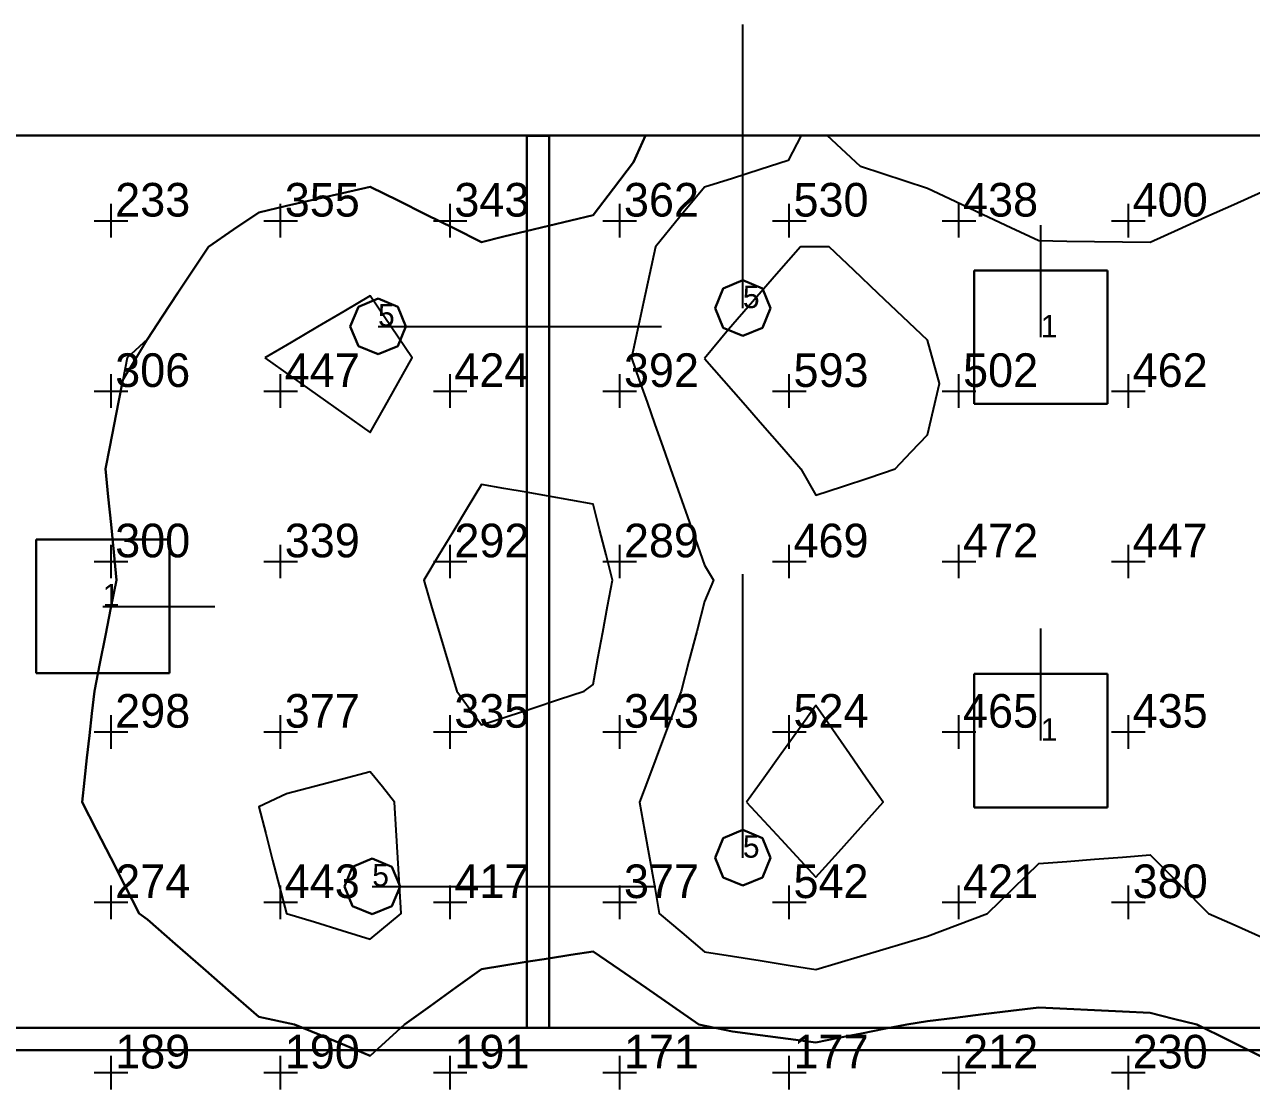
# Model space of a CAD drawing. Extents: x 0 to 48.5, y 0 to 23.7.
# Drawn here: x 14.37 to 19.84, y 18.54 to 23.3 of the extents above; entities that cross this region are included whole.
import ezdxf

# ---------------------------------------------------------------- set-up
doc = ezdxf.new("R2010")
doc.units = 0
doc.header["$MEASUREMENT"] = 0
for name, color, linetype in [('DLXFURN', 5, 'Continuous'), ('DLXISO', 7, 'Continuous'), ('DLXLUM', 2, 'Continuous'), ('DLXLUMEX', 2, 'Continuous'), ('DLXSCENE', 7, 'Continuous'), ('DLXVAL', 3, 'Continuous')]:
    doc.layers.add(name, color=color, linetype=linetype)

# ---------------------------------------------------------------- blocks, each defined once
blk = doc.blocks.new('*U166')
for p, q in [((0.2975, 0.2975), (-0.2975, 0.2975)), ((-0.2975, 0.2975), (-0.2975, -0.2975)), ((-0.2975, 0.2975), (-0.2975, -0.2975)), ((-0.2975, -0.2975), (-0.2975, 0.2975)), ((-0.2975, 0.2975), (-0.2975, 0.2975)), ((0.2975, 0.2975), (-0.2975, 0.2975)), ((-0.2975, 0.2975), (-0.2975, 0.2975)), ((-0.2975, 0.2975), (0.2975, 0.2975)), ((-0.2975, -0.2975), (-0.2975, 0.2975)), ((-0.2975, 0.2975), (0.2975, 0.2975)), ((0.2975, -0.2975), (0.2975, 0.2975)), ((0.2975, 0.2975), (0.2975, 0.2975)), ((0.2975, -0.2975), (0.2975, 0.2975)), ((0.2975, 0.2975), (0.2975, 0.2975)), ((0.2975, 0.2975), (0.2975, -0.2975)), ((0.2975, 0.2975), (0.2975, -0.2975)), ((-0.2975, -0.2975), (0.2975, -0.2975)), ((-0.2975, -0.2975), (-0.2975, -0.2975)), ((-0.2975, -0.2975), (0.2975, -0.2975)), ((0.2975, -0.2975), (-0.2975, -0.2975)), ((-0.2975, -0.2975), (-0.2975, -0.2975)), ((0.2975, -0.2975), (-0.2975, -0.2975)), ((0.2975, -0.2975), (0.2975, -0.2975)), ((0.2975, -0.2975), (0.2975, -0.2975))]:
    blk.add_line(p, q)
at = {"color": 1}
blk.add_line((0, 0), (0.5, 0), dxfattribs=at)
at = {"layer": 'DLXLUMEX', "color": 7}
blk.add_text('1', height=0.1, dxfattribs=at).set_placement((0, 0))
blk = doc.blocks.new('*U167')
for p, q in [((-0.0877, 0.0877), (0, 0.124)), ((0, 0.124), (-0.0877, 0.0877)), ((0, 0.124), (-0.0877, 0.0877)), ((-0.0877, 0.0877), (0, 0.124)), ((0, 0.124), (0.0877, 0.0877)), ((0.0877, 0.0877), (0, 0.124)), ((0, 0.124), (0, 0.124)), ((0.0877, 0.0877), (0, 0.124)), ((0, 0.124), (0, 0.124)), ((0, 0.124), (0.0877, 0.0877)), ((-0.124, 0), (-0.0877, 0.0877)), ((-0.0877, 0.0877), (-0.124, 0)), ((-0.0877, 0.0877), (-0.124, 0)), ((-0.124, 0), (-0.0877, 0.0877)), ((-0.0877, 0.0877), (-0.0877, 0.0877)), ((-0.0877, 0.0877), (-0.0877, 0.0877)), ((0.0877, 0.0877), (0.124, 0)), ((0.124, 0), (0.0877, 0.0877)), ((0.0877, 0.0877), (0.0877, 0.0877)), ((0.124, 0), (0.0877, 0.0877)), ((0.0877, 0.0877), (0.0877, 0.0877)), ((0.0877, 0.0877), (0.124, 0)), ((-0.0877, -0.0877), (-0.124, 0)), ((-0.124, 0), (-0.0877, -0.0877)), ((-0.124, 0), (-0.124, 0)), ((-0.124, 0), (-0.0877, -0.0877)), ((-0.0877, -0.0877), (-0.124, 0)), ((-0.124, 0), (-0.124, 0)), ((0.124, 0), (0.0877, -0.0877)), ((0.0877, -0.0877), (0.124, 0)), ((0.0877, -0.0877), (0.124, 0)), ((0.124, 0), (0.0877, -0.0877)), ((0.124, 0), (0.124, 0)), ((0.124, 0), (0.124, 0)), ((0, -0.124), (-0.0877, -0.0877)), ((-0.0877, -0.0877), (0, -0.124)), ((-0.0877, -0.0877), (-0.0877, -0.0877)), ((-0.0877, -0.0877), (0, -0.124)), ((0, -0.124), (-0.0877, -0.0877)), ((-0.0877, -0.0877), (-0.0877, -0.0877)), ((0.0877, -0.0877), (0, -0.124)), ((0, -0.124), (0.0877, -0.0877)), ((0, -0.124), (0.0877, -0.0877)), ((0.0877, -0.0877), (0, -0.124)), ((0.0877, -0.0877), (0.0877, -0.0877)), ((0.0877, -0.0877), (0.0877, -0.0877)), ((0, -0.124), (0, -0.124)), ((0, -0.124), (0, -0.124))]:
    blk.add_line(p, q)
at = {"color": 1}
blk.add_line((0, 0), (1.265, 0), dxfattribs=at)
at = {"layer": 'DLXLUMEX', "color": 7}
blk.add_text('5', height=0.1, dxfattribs=at).set_placement((0, 0))
blk = doc.blocks.new('*U168')
for p, q in [((-0.0877, 0.0877), (0, 0.124)), ((0, 0.124), (-0.0877, 0.0877)), ((0, 0.124), (-0.0877, 0.0877)), ((-0.0877, 0.0877), (0, 0.124)), ((0, 0.124), (0.0877, 0.0877)), ((0.0877, 0.0877), (0, 0.124)), ((0, 0.124), (0, 0.124)), ((0.0877, 0.0877), (0, 0.124)), ((0, 0.124), (0, 0.124)), ((0, 0.124), (0.0877, 0.0877)), ((-0.124, 0), (-0.0877, 0.0877)), ((-0.0877, 0.0877), (-0.124, 0)), ((-0.0877, 0.0877), (-0.124, 0)), ((-0.124, 0), (-0.0877, 0.0877)), ((-0.0877, 0.0877), (-0.0877, 0.0877)), ((-0.0877, 0.0877), (-0.0877, 0.0877)), ((0.0877, 0.0877), (0.124, 0)), ((0.124, 0), (0.0877, 0.0877)), ((0.0877, 0.0877), (0.0877, 0.0877)), ((0.124, 0), (0.0877, 0.0877)), ((0.0877, 0.0877), (0.0877, 0.0877)), ((0.0877, 0.0877), (0.124, 0)), ((-0.0877, -0.0877), (-0.124, 0)), ((-0.124, 0), (-0.0877, -0.0877)), ((-0.124, 0), (-0.124, 0)), ((-0.124, 0), (-0.0877, -0.0877)), ((-0.0877, -0.0877), (-0.124, 0)), ((-0.124, 0), (-0.124, 0)), ((0.124, 0), (0.0877, -0.0877)), ((0.0877, -0.0877), (0.124, 0)), ((0.0877, -0.0877), (0.124, 0)), ((0.124, 0), (0.0877, -0.0877)), ((0.124, 0), (0.124, 0)), ((0.124, 0), (0.124, 0)), ((0, -0.124), (-0.0877, -0.0877)), ((-0.0877, -0.0877), (0, -0.124)), ((-0.0877, -0.0877), (-0.0877, -0.0877)), ((-0.0877, -0.0877), (0, -0.124)), ((0, -0.124), (-0.0877, -0.0877)), ((-0.0877, -0.0877), (-0.0877, -0.0877)), ((0.0877, -0.0877), (0, -0.124)), ((0, -0.124), (0.0877, -0.0877)), ((0, -0.124), (0.0877, -0.0877)), ((0.0877, -0.0877), (0, -0.124)), ((0.0877, -0.0877), (0.0877, -0.0877)), ((0.0877, -0.0877), (0.0877, -0.0877)), ((0, -0.124), (0, -0.124)), ((0, -0.124), (0, -0.124))]:
    blk.add_line(p, q)
at = {"color": 1}
blk.add_line((0, 0), (1.265, 0), dxfattribs=at)
at = {"layer": 'DLXLUMEX', "color": 7}
blk.add_text('5', height=0.1, dxfattribs=at).set_placement((0, 0))
blk = doc.blocks.new('*U172')
at = {"color": 1}
blk.add_line((0, 0), (0, 0.5), dxfattribs=at)
for p, q in [((0.2975, 0.2975), (-0.2975, 0.2975)), ((-0.2975, 0.2975), (-0.2975, -0.2975)), ((-0.2975, 0.2975), (-0.2975, -0.2975)), ((-0.2975, -0.2975), (-0.2975, 0.2975)), ((-0.2975, 0.2975), (-0.2975, 0.2975)), ((0.2975, 0.2975), (-0.2975, 0.2975)), ((-0.2975, 0.2975), (-0.2975, 0.2975)), ((-0.2975, 0.2975), (0.2975, 0.2975)), ((-0.2975, -0.2975), (-0.2975, 0.2975)), ((-0.2975, 0.2975), (0.2975, 0.2975)), ((0.2975, -0.2975), (0.2975, 0.2975)), ((0.2975, 0.2975), (0.2975, 0.2975)), ((0.2975, -0.2975), (0.2975, 0.2975)), ((0.2975, 0.2975), (0.2975, 0.2975)), ((0.2975, 0.2975), (0.2975, -0.2975)), ((0.2975, 0.2975), (0.2975, -0.2975)), ((-0.2975, -0.2975), (0.2975, -0.2975)), ((-0.2975, -0.2975), (0.2975, -0.2975)), ((0.2975, -0.2975), (-0.2975, -0.2975)), ((-0.2975, -0.2975), (-0.2975, -0.2975)), ((-0.2975, -0.2975), (-0.2975, -0.2975)), ((0.2975, -0.2975), (-0.2975, -0.2975)), ((0.2975, -0.2975), (0.2975, -0.2975)), ((0.2975, -0.2975), (0.2975, -0.2975))]:
    blk.add_line(p, q)
at = {"layer": 'DLXLUMEX', "color": 7}
blk.add_text('1', height=0.1, dxfattribs=at).set_placement((0, 0))
blk = doc.blocks.new('*U173')
at = {"color": 1}
blk.add_line((0, 0), (0, 0.5), dxfattribs=at)
for p, q in [((0.2975, 0.2975), (-0.2975, 0.2975)), ((-0.2975, 0.2975), (-0.2975, -0.2975)), ((-0.2975, 0.2975), (-0.2975, -0.2975)), ((-0.2975, -0.2975), (-0.2975, 0.2975)), ((-0.2975, 0.2975), (-0.2975, 0.2975)), ((0.2975, 0.2975), (-0.2975, 0.2975)), ((-0.2975, 0.2975), (-0.2975, 0.2975)), ((-0.2975, 0.2975), (0.2975, 0.2975)), ((-0.2975, -0.2975), (-0.2975, 0.2975)), ((-0.2975, 0.2975), (0.2975, 0.2975)), ((0.2975, -0.2975), (0.2975, 0.2975)), ((0.2975, 0.2975), (0.2975, 0.2975)), ((0.2975, -0.2975), (0.2975, 0.2975)), ((0.2975, 0.2975), (0.2975, 0.2975)), ((0.2975, 0.2975), (0.2975, -0.2975)), ((0.2975, 0.2975), (0.2975, -0.2975)), ((-0.2975, -0.2975), (0.2975, -0.2975)), ((-0.2975, -0.2975), (0.2975, -0.2975)), ((0.2975, -0.2975), (-0.2975, -0.2975)), ((-0.2975, -0.2975), (-0.2975, -0.2975)), ((-0.2975, -0.2975), (-0.2975, -0.2975)), ((0.2975, -0.2975), (-0.2975, -0.2975)), ((0.2975, -0.2975), (0.2975, -0.2975)), ((0.2975, -0.2975), (0.2975, -0.2975))]:
    blk.add_line(p, q)
at = {"layer": 'DLXLUMEX', "color": 7}
blk.add_text('1', height=0.1, dxfattribs=at).set_placement((0, 0))
blk = doc.blocks.new('*U174')
at = {"color": 1}
blk.add_line((0, 0), (0, 1.265), dxfattribs=at)
for p, q in [((-0.0877, 0.0877), (0, 0.124)), ((0, 0.124), (-0.0877, 0.0877)), ((0, 0.124), (-0.0877, 0.0877)), ((-0.0877, 0.0877), (0, 0.124)), ((0, 0.124), (0.0877, 0.0877)), ((0.0877, 0.0877), (0, 0.124)), ((0.0877, 0.0877), (0, 0.124)), ((0, 0.124), (0, 0.124)), ((0, 0.124), (0.0877, 0.0877)), ((0, 0.124), (0, 0.124)), ((-0.124, 0), (-0.0877, 0.0877)), ((-0.0877, 0.0877), (-0.124, 0)), ((-0.0877, 0.0877), (-0.124, 0)), ((-0.124, 0), (-0.0877, 0.0877)), ((-0.0877, 0.0877), (-0.0877, 0.0877)), ((-0.0877, 0.0877), (-0.0877, 0.0877)), ((0.0877, 0.0877), (0.124, 0)), ((0.124, 0), (0.0877, 0.0877)), ((0.0877, 0.0877), (0.0877, 0.0877)), ((0.124, 0), (0.0877, 0.0877)), ((0.0877, 0.0877), (0.0877, 0.0877)), ((0.0877, 0.0877), (0.124, 0)), ((-0.0877, -0.0877), (-0.124, 0)), ((-0.124, 0), (-0.0877, -0.0877)), ((-0.124, 0), (-0.124, 0)), ((-0.124, 0), (-0.0877, -0.0877)), ((-0.0877, -0.0877), (-0.124, 0)), ((-0.124, 0), (-0.124, 0)), ((0.124, 0), (0.0877, -0.0877)), ((0.0877, -0.0877), (0.124, 0)), ((0.0877, -0.0877), (0.124, 0)), ((0.124, 0), (0.0877, -0.0877)), ((0.124, 0), (0.124, 0)), ((0.124, 0), (0.124, 0)), ((0, -0.124), (-0.0877, -0.0877)), ((-0.0877, -0.0877), (0, -0.124)), ((-0.0877, -0.0877), (-0.0877, -0.0877)), ((-0.0877, -0.0877), (0, -0.124)), ((0, -0.124), (-0.0877, -0.0877)), ((-0.0877, -0.0877), (-0.0877, -0.0877)), ((0.0877, -0.0877), (0, -0.124)), ((0, -0.124), (0.0877, -0.0877)), ((0, -0.124), (0.0877, -0.0877)), ((0.0877, -0.0877), (0, -0.124)), ((0.0877, -0.0877), (0.0877, -0.0877)), ((0.0877, -0.0877), (0.0877, -0.0877)), ((0, -0.124), (0, -0.124)), ((0, -0.124), (0, -0.124))]:
    blk.add_line(p, q)
at = {"layer": 'DLXLUMEX', "color": 7}
blk.add_text('5', height=0.1, dxfattribs=at).set_placement((0, 0))
blk = doc.blocks.new('*U175')
at = {"color": 1}
blk.add_line((0, 0), (0, 1.265), dxfattribs=at)
for p, q in [((-0.0877, 0.0877), (0, 0.124)), ((0, 0.124), (-0.0877, 0.0877)), ((0, 0.124), (-0.0877, 0.0877)), ((-0.0877, 0.0877), (0, 0.124)), ((0, 0.124), (0.0877, 0.0877)), ((0.0877, 0.0877), (0, 0.124)), ((0.0877, 0.0877), (0, 0.124)), ((0, 0.124), (0, 0.124)), ((0, 0.124), (0.0877, 0.0877)), ((0, 0.124), (0, 0.124)), ((-0.124, 0), (-0.0877, 0.0877)), ((-0.0877, 0.0877), (-0.124, 0)), ((-0.0877, 0.0877), (-0.124, 0)), ((-0.124, 0), (-0.0877, 0.0877)), ((-0.0877, 0.0877), (-0.0877, 0.0877)), ((-0.0877, 0.0877), (-0.0877, 0.0877)), ((0.0877, 0.0877), (0.124, 0)), ((0.124, 0), (0.0877, 0.0877)), ((0.0877, 0.0877), (0.0877, 0.0877)), ((0.124, 0), (0.0877, 0.0877)), ((0.0877, 0.0877), (0.0877, 0.0877)), ((0.0877, 0.0877), (0.124, 0)), ((-0.0877, -0.0877), (-0.124, 0)), ((-0.124, 0), (-0.0877, -0.0877)), ((-0.124, 0), (-0.124, 0)), ((-0.124, 0), (-0.0877, -0.0877)), ((-0.0877, -0.0877), (-0.124, 0)), ((-0.124, 0), (-0.124, 0)), ((0.124, 0), (0.0877, -0.0877)), ((0.0877, -0.0877), (0.124, 0)), ((0.0877, -0.0877), (0.124, 0)), ((0.124, 0), (0.0877, -0.0877)), ((0.124, 0), (0.124, 0)), ((0.124, 0), (0.124, 0)), ((0, -0.124), (-0.0877, -0.0877)), ((-0.0877, -0.0877), (0, -0.124)), ((-0.0877, -0.0877), (-0.0877, -0.0877)), ((-0.0877, -0.0877), (0, -0.124)), ((0, -0.124), (-0.0877, -0.0877)), ((-0.0877, -0.0877), (-0.0877, -0.0877)), ((0.0877, -0.0877), (0, -0.124)), ((0, -0.124), (0.0877, -0.0877)), ((0, -0.124), (0.0877, -0.0877)), ((0.0877, -0.0877), (0, -0.124)), ((0.0877, -0.0877), (0.0877, -0.0877)), ((0.0877, -0.0877), (0.0877, -0.0877)), ((0, -0.124), (0, -0.124)), ((0, -0.124), (0, -0.124))]:
    blk.add_line(p, q)
at = {"layer": 'DLXLUMEX', "color": 7}
blk.add_text('5', height=0.1, dxfattribs=at).set_placement((0, 0))
blk = doc.blocks.new('*U85')
for p, q in [((19.18, -0.1), (6.966, -0.1)), ((6.966, -0.1), (19.18, -0.1)), ((19.176, -0.2), (6.966, -0.2)), ((6.966, -0.2), (19.176, -0.2))]:
    blk.add_line(p, q)
blk = doc.blocks.new('*U138')
for p, q in [((0.2, 4.0794), (0.1, 4.0794)), ((0.1, 4.0794), (0.1, 4.0794)), ((0.1, 4.0794), (0.2, 4.0794)), ((0.1, 0.1), (0.1, 4.0794)), ((0.1, 4.0794), (0.1, 4.0794)), ((0.1, 4.0794), (0.1, 0.1)), ((0.2, 0.1), (0.2, 4.0794)), ((0.2, 4.0794), (0.2, 4.0794)), ((0.2, 4.0794), (0.2, 0.1)), ((0.2, 4.0794), (0.2, 4.0794)), ((0.1, 0.1), (0.2, 0.1)), ((0.2, 0.1), (0.1, 0.1)), ((0.1, 0.1), (0.1, 0.1)), ((0.1, 0.1), (0.1, 0.1)), ((0.2, 0.1), (0.2, 0.1)), ((0.2, 0.1), (0.2, 0.1))]:
    blk.add_line(p, q)
blk = doc.blocks.new('*U146')
for p, q in [((0, 22.8), (26.4, 22.8)), ((26.4, 22.8), (0, 22.8))]:
    blk.add_line(p, q)
blk = doc.blocks.new('*U147')
blk.add_line((0, 22.8), (26.4, 22.8))
blk = doc.blocks.new('*U148')
blk.add_line((26.4, 22.8), (0, 22.8))
blk = doc.blocks.new('*U159')
for p, q in [((12.7564, 22.8), (15.7564, 22.8)), ((15.7564, 22.8), (12.7564, 22.8)), ((15.7564, 22.8), (15.7564, 22.8)), ((16.8091, 22.8), (19.8091, 22.8)), ((19.8091, 22.8), (16.8091, 22.8)), ((16.8091, 22.8), (16.8091, 22.8)), ((19.8091, 22.8), (19.8091, 22.8))]:
    blk.add_line(p, q)
blk = doc.blocks.new('*U162')
at = {"color": 1}
for points in [[(19.9158, 22.8, 0.7), (19.8, 22.8, 0.7), (19.6842, 22.8, 0.7), (19.5684, 22.8, 0.7), (19.4526, 22.8, 0.7), (19.3368, 22.8, 0.7), (19.2211, 22.8, 0.7), (19.1053, 22.8, 0.7), (18.9895, 22.8, 0.7), (18.8737, 22.8, 0.7), (18.7579, 22.8, 0.7), (18.6421, 22.8, 0.7), (18.5263, 22.8, 0.7), (18.4105, 22.8, 0.7), (18.2947, 22.8, 0.7), (18.179, 22.8, 0.7), (18.0632, 22.8, 0.7), (17.9474, 22.8, 0.7), (17.8316, 22.8, 0.7), (17.7158, 22.8, 0.7), (17.6, 22.8, 0.7), (17.4842, 22.8, 0.7), (17.3684, 22.8, 0.7), (17.2526, 22.8, 0.7), (17.1368, 22.8, 0.7), (17.0835, 22.6818, 0.7), (16.9932, 22.5636, 0.7), (16.9029, 22.4455, 0.7), (16.8034, 22.4214, 0.7), (16.704, 22.3973, 0.7), (16.6046, 22.3732, 0.7), (16.5051, 22.3491, 0.7), (16.4057, 22.325, 0.7), (16.2814, 22.3867, 0.7), (16.1571, 22.4485, 0.7), (16.0329, 22.5102, 0.7), (15.9086, 22.5719, 0.7), (15.7843, 22.5433, 0.7), (15.66, 22.5147, 0.7), (15.5357, 22.486, 0.7), (15.4114, 22.4574, 0.7), (15.2993, 22.3809, 0.7), (15.1871, 22.3043, 0.7), (15.1189, 22.2011, 0.7), (15.0507, 22.0979, 0.7), (14.9825, 21.9946, 0.7), (14.9143, 21.8914, 0.7), (14.824, 21.8087, 0.7), (14.8048, 21.7095, 0.7), (14.7855, 21.6104, 0.7), (14.7663, 21.5113, 0.7), (14.7471, 21.4121, 0.7), (14.7279, 21.313, 0.7), (14.7401, 21.1891, 0.7), (14.7523, 21.0652, 0.7), (14.7644, 20.9413, 0.7), (14.7766, 20.8174, 0.7), (14.752, 20.6935, 0.7), (14.7273, 20.5695, 0.7), (14.7027, 20.4456, 0.7), (14.6781, 20.3217, 0.7), (14.6671, 20.2226, 0.7), (14.6561, 20.1235, 0.7), (14.6451, 20.0243, 0.7), (14.6341, 19.9252, 0.7), (14.6231, 19.8261, 0.7), (14.6869, 19.7022, 0.7), (14.7507, 19.5782, 0.7), (14.8145, 19.4543, 0.7), (14.8782, 19.3304, 0.7), (14.9143, 19.3037, 0.7), (15.0386, 19.195, 0.7), (15.1629, 19.0864, 0.7), (15.2871, 18.9777, 0.7), (15.4114, 18.8691, 0.7), (15.5706, 18.8348, 0.7), (15.6833, 18.7884, 0.7), (15.7959, 18.7421, 0.7), (15.9086, 18.6957, 0.7), (16.0615, 18.8348, 0.7), (16.1763, 18.9172, 0.7), (16.291, 18.9997, 0.7), (16.4057, 19.0822, 0.7), (16.5051, 19.098, 0.7), (16.6046, 19.1137, 0.7), (16.704, 19.1295, 0.7), (16.8034, 19.1453, 0.7), (16.9029, 19.1611, 0.7), (17.0209, 19.0795, 0.7), (17.139, 18.9979, 0.7), (17.257, 18.9163, 0.7), (17.3751, 18.8348, 0.7), (17.5243, 18.803, 0.7), (17.6486, 18.7868, 0.7), (17.7729, 18.7707, 0.7), (17.8971, 18.7545, 0.7), (17.9984, 18.7746, 0.7), (18.0997, 18.7946, 0.7), (18.201, 18.8147, 0.7), (18.3022, 18.8348, 0.7), (18.3943, 18.8491, 0.7), (18.5186, 18.8646, 0.7), (18.6429, 18.8801, 0.7), (18.7671, 18.8957, 0.7), (18.8914, 18.9112, 0.7), (19.0157, 18.9051, 0.7), (19.14, 18.8989, 0.7), (19.2643, 18.8928, 0.7), (19.3886, 18.8867, 0.7), (19.4923, 18.8607, 0.7), (19.5961, 18.8348, 0.7), (19.7409, 18.7628, 0.7), (19.8857, 18.6909, 0.7)], [(19.8857, 18.6909, 0.7), (19.7409, 18.7628, 0.7), (19.5961, 18.8348, 0.7), (19.4923, 18.8607, 0.7), (19.3886, 18.8867, 0.7), (19.2643, 18.8928, 0.7), (19.14, 18.8989, 0.7), (19.0157, 18.9051, 0.7), (18.8914, 18.9112, 0.7), (18.7671, 18.8957, 0.7), (18.6429, 18.8801, 0.7), (18.5186, 18.8646, 0.7), (18.3943, 18.8491, 0.7), (18.3022, 18.8348, 0.7), (18.201, 18.8147, 0.7), (18.0997, 18.7946, 0.7), (17.9984, 18.7746, 0.7), (17.8971, 18.7545, 0.7), (17.7729, 18.7707, 0.7), (17.6486, 18.7868, 0.7), (17.5243, 18.803, 0.7), (17.3751, 18.8348, 0.7), (17.257, 18.9163, 0.7), (17.139, 18.9979, 0.7), (17.0209, 19.0795, 0.7), (16.9029, 19.1611, 0.7), (16.8034, 19.1453, 0.7), (16.704, 19.1295, 0.7), (16.6046, 19.1137, 0.7), (16.5051, 19.098, 0.7), (16.4057, 19.0822, 0.7), (16.291, 18.9997, 0.7), (16.1763, 18.9172, 0.7), (16.0615, 18.8348, 0.7), (15.9086, 18.6957, 0.7), (15.7959, 18.7421, 0.7), (15.6833, 18.7884, 0.7), (15.5706, 18.8348, 0.7), (15.4114, 18.8691, 0.7), (15.2871, 18.9777, 0.7), (15.1629, 19.0864, 0.7), (15.0386, 19.195, 0.7), (14.9143, 19.3037, 0.7), (14.8782, 19.3304, 0.7), (14.8145, 19.4543, 0.7), (14.7507, 19.5782, 0.7), (14.6869, 19.7022, 0.7), (14.6231, 19.8261, 0.7), (14.6341, 19.9252, 0.7), (14.6451, 20.0243, 0.7), (14.6561, 20.1235, 0.7), (14.6671, 20.2226, 0.7), (14.6781, 20.3217, 0.7), (14.7027, 20.4456, 0.7), (14.7273, 20.5695, 0.7), (14.752, 20.6935, 0.7), (14.7766, 20.8174, 0.7), (14.7644, 20.9413, 0.7), (14.7523, 21.0652, 0.7), (14.7401, 21.1891, 0.7), (14.7279, 21.313, 0.7), (14.7471, 21.4121, 0.7), (14.7663, 21.5113, 0.7), (14.7855, 21.6104, 0.7), (14.8048, 21.7095, 0.7), (14.9143, 21.8914, 0.7), (14.9825, 21.9946, 0.7), (15.0507, 22.0979, 0.7), (15.1189, 22.2011, 0.7), (15.1871, 22.3043, 0.7), (15.2993, 22.3809, 0.7), (15.4114, 22.4574, 0.7), (15.5357, 22.486, 0.7), (15.66, 22.5147, 0.7), (15.7843, 22.5433, 0.7), (15.9086, 22.5719, 0.7), (16.0329, 22.5102, 0.7), (16.1571, 22.4485, 0.7), (16.2814, 22.3867, 0.7), (16.4057, 22.325, 0.7), (16.5051, 22.3491, 0.7), (16.6046, 22.3732, 0.7), (16.704, 22.3973, 0.7), (16.8034, 22.4214, 0.7), (16.9029, 22.4455, 0.7), (16.9932, 22.5636, 0.7), (17.0835, 22.6818, 0.7), (17.1368, 22.8, 0.7), (17.2526, 22.8, 0.7), (17.3684, 22.8, 0.7), (17.4842, 22.8, 0.7), (17.6, 22.8, 0.7), (17.7158, 22.8, 0.7), (17.8316, 22.8, 0.7), (17.9474, 22.8, 0.7), (18.0632, 22.8, 0.7), (18.179, 22.8, 0.7), (18.2947, 22.8, 0.7), (18.4105, 22.8, 0.7), (18.5263, 22.8, 0.7), (18.6421, 22.8, 0.7), (18.7579, 22.8, 0.7), (18.8737, 22.8, 0.7), (18.9895, 22.8, 0.7), (19.1053, 22.8, 0.7), (19.2211, 22.8, 0.7), (19.3368, 22.8, 0.7), (19.4526, 22.8, 0.7), (19.5684, 22.8, 0.7), (19.6842, 22.8, 0.7), (19.8, 22.8, 0.7), (19.9158, 22.8, 0.7)], [(16.1842, 20.6935, 0.7), (16.2212, 20.5695, 0.7), (16.2581, 20.4456, 0.7), (16.295, 20.3217, 0.7), (16.3504, 20.2464, 0.7), (16.4057, 20.171, 0.7), (16.52, 20.2087, 0.7), (16.6342, 20.2464, 0.7), (16.7485, 20.284, 0.7), (16.8627, 20.3217, 0.7), (16.9029, 20.3519, 0.7), (16.9245, 20.4683, 0.7), (16.9461, 20.5846, 0.7), (16.9677, 20.701, 0.7), (16.9893, 20.8174, 0.7), (16.9605, 20.9303, 0.7), (16.9317, 21.0431, 0.7), (16.9029, 21.156, 0.7), (16.8034, 21.1736, 0.7), (16.704, 21.1912, 0.7), (16.6046, 21.2088, 0.7), (16.5051, 21.2264, 0.7), (16.4057, 21.244, 0.7), (16.3411, 21.1373, 0.7), (16.2765, 21.0307, 0.7), (16.2119, 20.924, 0.7), (16.1473, 20.8174, 0.7), (16.1842, 20.6935, 0.7)]]:
    blk.add_polyline3d(points, dxfattribs=at)
at = {"color": 3}
for points in [[(17.1319, 19.7022, 0.7), (17.154, 19.5782, 0.7), (17.1761, 19.4543, 0.7), (17.1983, 19.3304, 0.7), (17.2991, 19.245, 0.7), (17.4, 19.1595, 0.7), (17.5243, 19.1397, 0.7), (17.6486, 19.1198, 0.7), (17.7729, 19.1, 0.7), (17.8971, 19.0801, 0.7), (17.9966, 19.1097, 0.7), (18.096, 19.1393, 0.7), (18.1954, 19.1689, 0.7), (18.2949, 19.1985, 0.7), (18.3943, 19.2281, 0.7), (18.528, 19.2792, 0.7), (18.6618, 19.3304, 0.7), (18.7766, 19.4414, 0.7), (18.8914, 19.5523, 0.7), (19.0157, 19.5622, 0.7), (19.14, 19.5721, 0.7), (19.2643, 19.5819, 0.7), (19.3886, 19.5918, 0.7), (19.5183, 19.4611, 0.7), (19.6481, 19.3304, 0.7), (19.7669, 19.2776, 0.7), (19.8857, 19.2248, 0.7)], [(19.8857, 22.5479, 0.7), (19.7614, 22.4916, 0.7), (19.6371, 22.4353, 0.7), (19.5129, 22.379, 0.7), (19.3886, 22.3226, 0.7), (19.2643, 22.3244, 0.7), (19.14, 22.3262, 0.7), (19.0157, 22.328, 0.7), (18.8914, 22.3298, 0.7), (18.7671, 22.3883, 0.7), (18.6429, 22.4468, 0.7), (18.5186, 22.5054, 0.7), (18.3943, 22.5639, 0.7), (18.2949, 22.5967, 0.7), (18.1954, 22.6295, 0.7), (18.096, 22.6624, 0.7), (17.9474, 22.8, 0.7), (17.8316, 22.8, 0.7), (17.7729, 22.6883, 0.7), (17.6486, 22.6486, 0.7), (17.5243, 22.609, 0.7), (17.4, 22.5693, 0.7), (17.2904, 22.4368, 0.7), (17.1809, 22.3043, 0.7), (17.1541, 22.1804, 0.7), (17.1272, 22.0565, 0.7), (17.1004, 21.9326, 0.7), (17.0736, 21.8087, 0.7), (17.1085, 21.7095, 0.7), (17.1434, 21.6104, 0.7), (17.1784, 21.5113, 0.7), (17.2133, 21.4122, 0.7), (17.2483, 21.313, 0.7), (17.2988, 21.1701, 0.7), (17.3494, 21.0273, 0.7), (17.4, 20.8844, 0.7), (17.4407, 20.8174, 0.7), (17.4, 20.7218, 0.7), (17.3653, 20.5884, 0.7), (17.3306, 20.4551, 0.7), (17.2959, 20.3217, 0.7), (17.2587, 20.2226, 0.7), (17.2215, 20.1235, 0.7), (17.1843, 20.0243, 0.7), (17.147, 19.9252, 0.7), (17.1098, 19.8261, 0.7), (17.1319, 19.7022, 0.7)], [(15.4386, 21.8087, 0.7), (15.5561, 21.7252, 0.7), (15.6736, 21.6418, 0.7), (15.7911, 21.5584, 0.7), (15.9086, 21.4749, 0.7), (15.9708, 21.5862, 0.7), (16.0331, 21.6974, 0.7), (16.0954, 21.8087, 0.7), (16.002, 21.9467, 0.7), (15.9086, 22.0848, 0.7), (15.7911, 22.0158, 0.7), (15.6736, 21.9467, 0.7), (15.5561, 21.8777, 0.7), (15.4386, 21.8087, 0.7)], [(15.4423, 19.6868, 0.7), (15.4731, 19.568, 0.7), (15.5039, 19.4492, 0.7), (15.5347, 19.3304, 0.7), (15.6593, 19.292, 0.7), (15.784, 19.2536, 0.7), (15.9086, 19.2153, 0.7), (16.0465, 19.3304, 0.7), (16.0392, 19.4543, 0.7), (16.0318, 19.5782, 0.7), (16.0245, 19.7022, 0.7), (16.0171, 19.8261, 0.7), (15.9628, 19.8942, 0.7), (15.9086, 19.9623, 0.7), (15.7843, 19.9293, 0.7), (15.66, 19.8963, 0.7), (15.5357, 19.8633, 0.7), (15.4114, 19.8056, 0.7), (15.4423, 19.6868, 0.7)]]:
    blk.add_polyline3d(points, dxfattribs=at)
at = {"color": 6}
for points in [[(17.4, 21.8063, 0.7), (17.4861, 21.7076, 0.7), (17.5721, 21.609, 0.7), (17.6582, 21.5103, 0.7), (17.7443, 21.4117, 0.7), (17.8303, 21.313, 0.7), (17.8971, 21.1956, 0.7), (18.0148, 21.2347, 0.7), (18.1324, 21.2739, 0.7), (18.25, 21.313, 0.7), (18.3222, 21.389, 0.7), (18.3943, 21.465, 0.7), (18.4215, 21.5796, 0.7), (18.4488, 21.6941, 0.7), (18.3943, 21.8872, 0.7), (18.2848, 21.9915, 0.7), (18.1753, 22.0958, 0.7), (18.0658, 22.2001, 0.7), (17.9563, 22.3043, 0.7), (17.8287, 22.3043, 0.7), (17.7215, 22.1813, 0.7), (17.6144, 22.0584, 0.7), (17.5072, 21.9354, 0.7), (17.4, 21.8063, 0.7)], [(17.5872, 19.8261, 0.7), (17.7421, 19.6593, 0.7), (17.8971, 19.4925, 0.7), (17.997, 19.6037, 0.7), (18.0968, 19.7149, 0.7), (18.1966, 19.8261, 0.7), (18.1217, 19.9338, 0.7), (18.0469, 20.0416, 0.7), (17.972, 20.1493, 0.7), (17.8971, 20.257, 0.7), (17.8196, 20.1493, 0.7), (17.7421, 20.0416, 0.7), (17.6646, 19.9338, 0.7), (17.5872, 19.8261, 0.7)]]:
    blk.add_polyline3d(points, dxfattribs=at)
blk = doc.blocks.new('*U163')
for p, q in [((14.7522, 22.345, 0.7), (14.7522, 22.495, 0.7)), ((15.5087, 22.345, 0.7), (15.5087, 22.495, 0.7)), ((16.2652, 22.345, 0.7), (16.2652, 22.495, 0.7)), ((17.0217, 22.345, 0.7), (17.0217, 22.495, 0.7)), ((17.7783, 22.345, 0.7), (17.7783, 22.495, 0.7)), ((18.5348, 22.345, 0.7), (18.5348, 22.495, 0.7)), ((19.2913, 22.345, 0.7), (19.2913, 22.495, 0.7)), ((14.6772, 22.42, 0.7), (14.8272, 22.42, 0.7)), ((15.4337, 22.42, 0.7), (15.5837, 22.42, 0.7)), ((16.1902, 22.42, 0.7), (16.3402, 22.42, 0.7)), ((16.9467, 22.42, 0.7), (17.0967, 22.42, 0.7)), ((17.7033, 22.42, 0.7), (17.8533, 22.42, 0.7)), ((18.4598, 22.42, 0.7), (18.6098, 22.42, 0.7)), ((19.2163, 22.42, 0.7), (19.3663, 22.42, 0.7)), ((14.7522, 21.585, 0.7), (14.7522, 21.735, 0.7)), ((15.5087, 21.585, 0.7), (15.5087, 21.735, 0.7)), ((16.2652, 21.585, 0.7), (16.2652, 21.735, 0.7)), ((17.0217, 21.585, 0.7), (17.0217, 21.735, 0.7)), ((17.7783, 21.585, 0.7), (17.7783, 21.735, 0.7)), ((18.5348, 21.585, 0.7), (18.5348, 21.735, 0.7)), ((19.2913, 21.585, 0.7), (19.2913, 21.735, 0.7)), ((14.6772, 21.66, 0.7), (14.8272, 21.66, 0.7)), ((15.4337, 21.66, 0.7), (15.5837, 21.66, 0.7)), ((16.1902, 21.66, 0.7), (16.3402, 21.66, 0.7)), ((16.9467, 21.66, 0.7), (17.0967, 21.66, 0.7)), ((17.7033, 21.66, 0.7), (17.8533, 21.66, 0.7)), ((18.4598, 21.66, 0.7), (18.6098, 21.66, 0.7)), ((19.2163, 21.66, 0.7), (19.3663, 21.66, 0.7)), ((14.7522, 20.825, 0.7), (14.7522, 20.975, 0.7)), ((15.5087, 20.825, 0.7), (15.5087, 20.975, 0.7)), ((16.2652, 20.825, 0.7), (16.2652, 20.975, 0.7)), ((17.0217, 20.825, 0.7), (17.0217, 20.975, 0.7)), ((17.7783, 20.825, 0.7), (17.7783, 20.975, 0.7)), ((18.5348, 20.825, 0.7), (18.5348, 20.975, 0.7)), ((19.2913, 20.825, 0.7), (19.2913, 20.975, 0.7)), ((14.6772, 20.9, 0.7), (14.8272, 20.9, 0.7)), ((15.4337, 20.9, 0.7), (15.5837, 20.9, 0.7)), ((16.1902, 20.9, 0.7), (16.3402, 20.9, 0.7)), ((16.9467, 20.9, 0.7), (17.0967, 20.9, 0.7)), ((17.7033, 20.9, 0.7), (17.8533, 20.9, 0.7)), ((18.4598, 20.9, 0.7), (18.6098, 20.9, 0.7)), ((19.2163, 20.9, 0.7), (19.3663, 20.9, 0.7)), ((14.7522, 20.065, 0.7), (14.7522, 20.215, 0.7)), ((15.5087, 20.065, 0.7), (15.5087, 20.215, 0.7)), ((16.2652, 20.065, 0.7), (16.2652, 20.215, 0.7)), ((17.0217, 20.065, 0.7), (17.0217, 20.215, 0.7)), ((17.7783, 20.065, 0.7), (17.7783, 20.215, 0.7)), ((18.5348, 20.065, 0.7), (18.5348, 20.215, 0.7)), ((19.2913, 20.065, 0.7), (19.2913, 20.215, 0.7)), ((14.6772, 20.14, 0.7), (14.8272, 20.14, 0.7)), ((15.4337, 20.14, 0.7), (15.5837, 20.14, 0.7)), ((16.1902, 20.14, 0.7), (16.3402, 20.14, 0.7)), ((16.9467, 20.14, 0.7), (17.0967, 20.14, 0.7)), ((17.7033, 20.14, 0.7), (17.8533, 20.14, 0.7)), ((18.4598, 20.14, 0.7), (18.6098, 20.14, 0.7)), ((19.2163, 20.14, 0.7), (19.3663, 20.14, 0.7)), ((14.7522, 19.305, 0.7), (14.7522, 19.455, 0.7)), ((15.5087, 19.305, 0.7), (15.5087, 19.455, 0.7)), ((16.2652, 19.305, 0.7), (16.2652, 19.455, 0.7)), ((17.0217, 19.305, 0.7), (17.0217, 19.455, 0.7)), ((17.7783, 19.305, 0.7), (17.7783, 19.455, 0.7)), ((18.5348, 19.305, 0.7), (18.5348, 19.455, 0.7)), ((19.2913, 19.305, 0.7), (19.2913, 19.455, 0.7)), ((14.6772, 19.38, 0.7), (14.8272, 19.38, 0.7)), ((15.4337, 19.38, 0.7), (15.5837, 19.38, 0.7)), ((16.1902, 19.38, 0.7), (16.3402, 19.38, 0.7)), ((16.9467, 19.38, 0.7), (17.0967, 19.38, 0.7)), ((17.7033, 19.38, 0.7), (17.8533, 19.38, 0.7)), ((18.4598, 19.38, 0.7), (18.6098, 19.38, 0.7)), ((19.2163, 19.38, 0.7), (19.3663, 19.38, 0.7)), ((14.7522, 18.545, 0.7), (14.7522, 18.695, 0.7)), ((15.5087, 18.545, 0.7), (15.5087, 18.695, 0.7)), ((16.2652, 18.545, 0.7), (16.2652, 18.695, 0.7)), ((17.0217, 18.545, 0.7), (17.0217, 18.695, 0.7)), ((17.7783, 18.545, 0.7), (17.7783, 18.695, 0.7)), ((18.5348, 18.545, 0.7), (18.5348, 18.695, 0.7)), ((19.2913, 18.545, 0.7), (19.2913, 18.695, 0.7)), ((14.6772, 18.62, 0.7), (14.8272, 18.62, 0.7)), ((15.4337, 18.62, 0.7), (15.5837, 18.62, 0.7)), ((16.1902, 18.62, 0.7), (16.3402, 18.62, 0.7)), ((16.9467, 18.62, 0.7), (17.0967, 18.62, 0.7)), ((17.7033, 18.62, 0.7), (17.8533, 18.62, 0.7)), ((18.4598, 18.62, 0.7), (18.6098, 18.62, 0.7)), ((19.2163, 18.62, 0.7), (19.3663, 18.62, 0.7))]:
    blk.add_line(p, q)
at = {"layer": 'DLXVAL'}
for s, p in [('233', (14.7709, 22.4387, 0.7)), ('355', (15.5274, 22.4387, 0.7)), ('343', (16.284, 22.4387, 0.7)), ('362', (17.0405, 22.4387, 0.7)), ('530', (17.797, 22.4387, 0.7)), ('438', (18.5535, 22.4387, 0.7)), ('400', (19.3101, 22.4387, 0.7)), ('306', (14.7709, 21.6787, 0.7)), ('447', (15.5274, 21.6787, 0.7)), ('424', (16.284, 21.6787, 0.7)), ('392', (17.0405, 21.6787, 0.7)), ('593', (17.797, 21.6787, 0.7)), ('502', (18.5535, 21.6787, 0.7)), ('462', (19.3101, 21.6787, 0.7)), ('300', (14.7709, 20.9187, 0.7)), ('339', (15.5274, 20.9187, 0.7)), ('292', (16.284, 20.9187, 0.7)), ('289', (17.0405, 20.9187, 0.7)), ('469', (17.797, 20.9187, 0.7)), ('472', (18.5535, 20.9187, 0.7)), ('447', (19.3101, 20.9187, 0.7)), ('298', (14.7709, 20.1587, 0.7)), ('377', (15.5274, 20.1587, 0.7)), ('335', (16.284, 20.1587, 0.7)), ('343', (17.0405, 20.1587, 0.7)), ('524', (17.797, 20.1587, 0.7)), ('465', (18.5535, 20.1587, 0.7)), ('435', (19.3101, 20.1587, 0.7)), ('274', (14.7709, 19.3987, 0.7)), ('443', (15.5274, 19.3987, 0.7)), ('417', (16.284, 19.3987, 0.7)), ('377', (17.0405, 19.3987, 0.7)), ('542', (17.797, 19.3987, 0.7)), ('421', (18.5535, 19.3987, 0.7)), ('380', (19.3101, 19.3987, 0.7)), ('189', (14.7709, 18.6387, 0.7)), ('190', (15.5274, 18.6387, 0.7)), ('191', (16.284, 18.6387, 0.7)), ('171', (17.0405, 18.6387, 0.7)), ('177', (17.797, 18.6387, 0.7)), ('212', (18.5535, 18.6387, 0.7)), ('230', (19.3101, 18.6387, 0.7))]:
    blk.add_text(s, height=0.15, dxfattribs=at).set_placement(p)

msp = doc.modelspace()

# ---------------------------------------------------------------- block references
at = {"layer": 'DLXFURN'}
for name, p in [('*U138', (16.5076, 18.72)), ('*U85', (5.224, 18.9206))]:
    msp.add_blockref(name, p, dxfattribs=at)
at = {"layer": 'DLXISO'}
msp.add_blockref('*U162', (0, 0), dxfattribs=at)
at = {"layer": 'DLXLUM'}
for name, p in [('*U175', (17.571, 22.0303)), ('*U173', (18.9004, 21.9003)), ('*U168', (15.9435, 21.949)), ('*U166', (14.7152, 20.7)), ('*U174', (17.571, 19.5789)), ('*U172', (18.9004, 20.1009)), ('*U167', (15.9177, 19.451))]:
    msp.add_blockref(name, p, dxfattribs=at)
at = {"layer": 'DLXSCENE'}
for name in ['*U146', '*U147', '*U148', '*U159']:
    msp.add_blockref(name, (0, 0), dxfattribs=at)
at = {"layer": 'DLXVAL'}
msp.add_blockref('*U163', (0, 0), dxfattribs=at)

doc.saveas('drawing.dxf')
